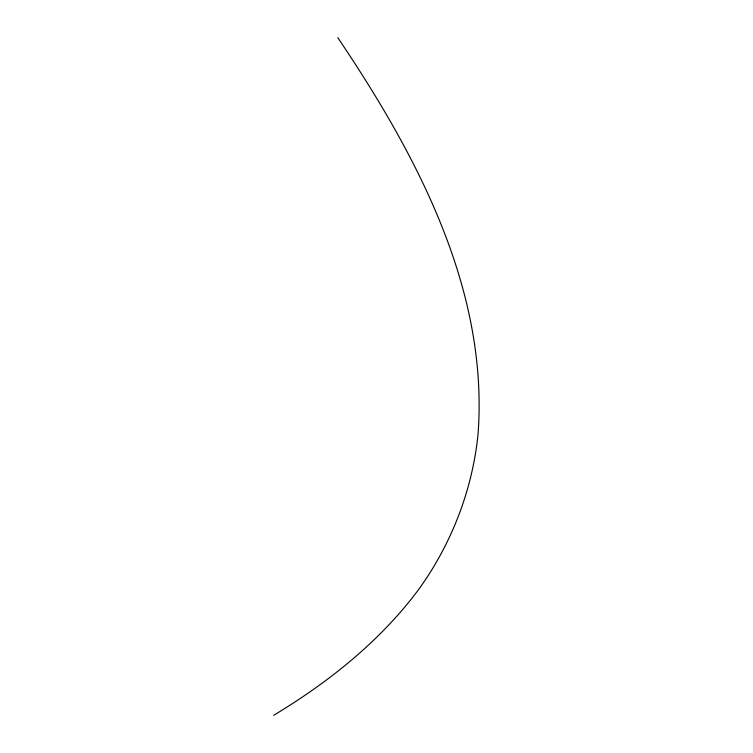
<?xml version="1.0" encoding="UTF-8"?>
<svg xmlns="http://www.w3.org/2000/svg" width="753" height="753" viewBox="0 0 753 753"><rect width="100%" height="100%" fill="white"/><g stroke="black" fill="none" stroke-linecap="round" stroke-linejoin="round"><path stroke-width="1.13" d="M273.631 715.35C328.835 682.039 380.246 641.18 418.922 589.147C451.631 543.581 472.413 489.977 478.051 434.123C488.857 289.058 416.24 154.252 337.805 37.65"/></g></svg>
